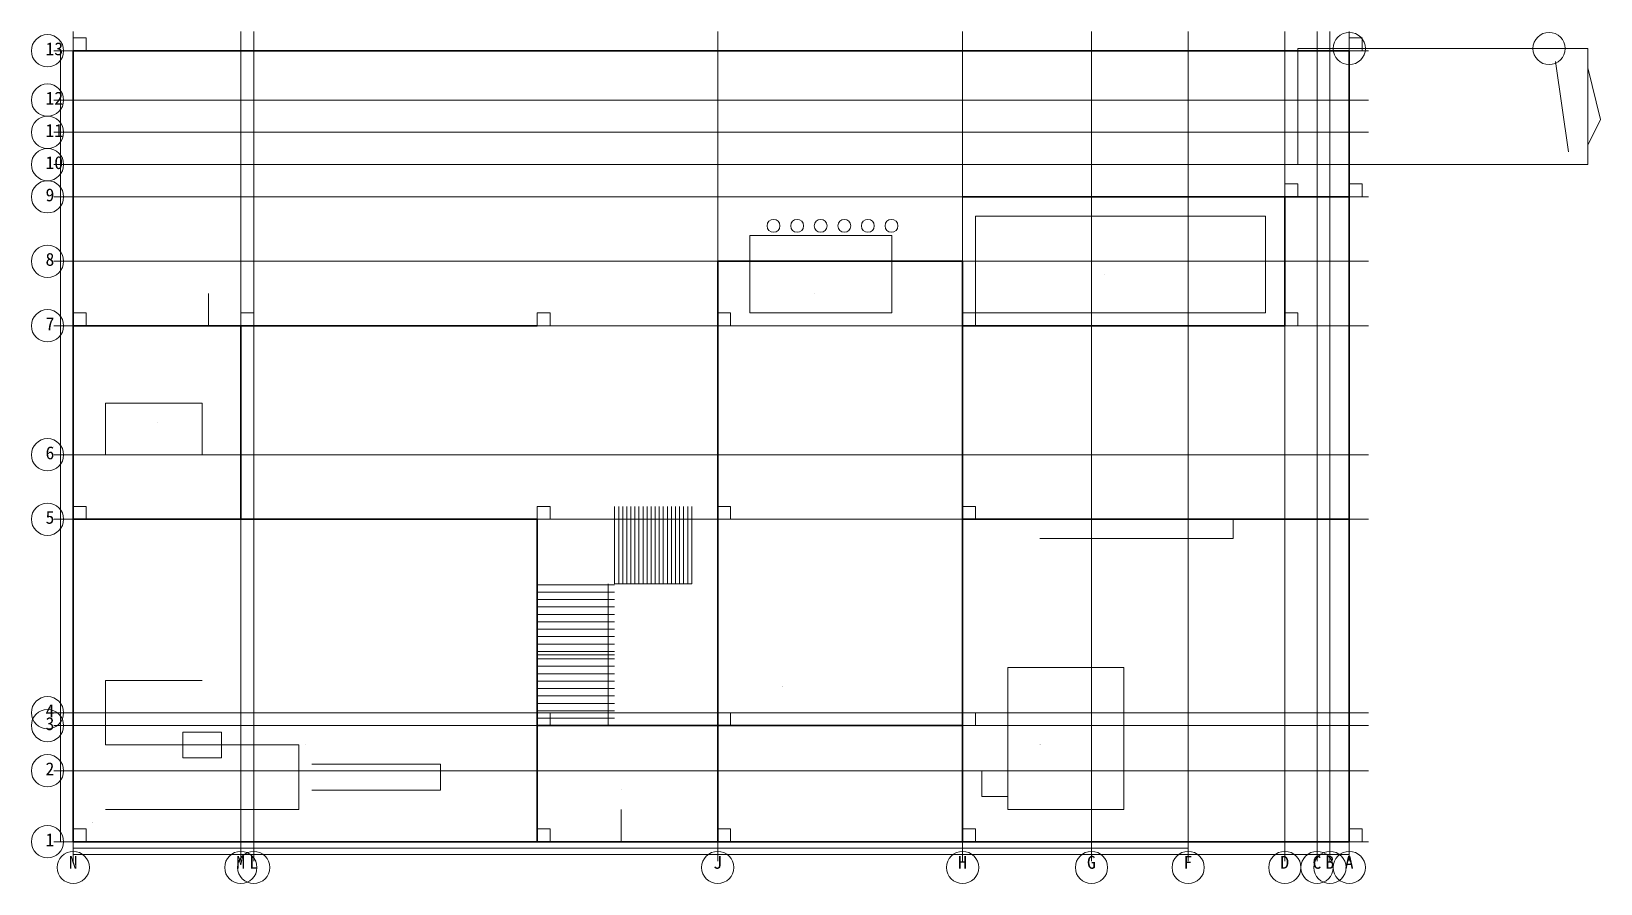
# Model space of a CAD drawing. Extents: x -650 to 23700, y -650 to 12565.
import ezdxf

# ---------------------------------------------------------------- set-up
doc = ezdxf.new("R2010")
doc.units = 0
for name, color, linetype, lineweight in [('A-AXIS', 1, 'Continuous', 9), ('A-COLS', 8, 'CONTINUOUS', 13), ('A-DIM', 3, 'CONTINUOUS', 13), ('A-DOOR', 1, 'CONTINUOUS', 18), ('A-FURN', 6, 'CONTINUOUS', 13), ('A-STAI', 6, 'CONTINUOUS', 18), ('A-TEXT', 7, 'CONTINUOUS', 13), ('A-VEHI', 4, 'CONTINUOUS', 13), ('A-WALL', 7, 'CONTINUOUS', 30), ('A-WINDW', 4, 'CONTINUOUS', 13)]:
    doc.layers.add(name, color=color, linetype=linetype, lineweight=lineweight)

msp = doc.modelspace()

# ---------------------------------------------------------------- linework, layer by layer
at = {"layer": 'A-AXIS'}
for p, q in [((0, -300), (0, 12565)), ((2600, -300), (2600, 12565)), ((2800, -300), (2800, 12565)), ((10000, -300), (10000, 12565)), ((13800, -300), (13800, 12565)), ((15800, -300), (15800, 12565)), ((17300, -300), (17300, 12565)), ((18800, -300), (18800, 12565)), ((19300, -300), (19300, 12565)), ((19500, -300), (19500, 12565)), ((19800, -300), (19800, 12565)), ((-300, 12265), (20100, 12265)), ((-300, 11500), (20100, 11500)), ((-300, 11000), (20100, 11000)), ((-300, 10500), (20100, 10500)), ((-300, 10000), (20100, 10000)), ((-300, 9000), (20100, 9000)), ((-300, 8000), (20100, 8000)), ((-300, 6000), (20100, 6000)), ((-300, 5000), (20100, 5000)), ((-300, 2000), (20100, 2000)), ((-300, 1800), (20100, 1800)), ((-300, 1100), (20100, 1100)), ((-300, 0), (20100, 0))]:
    msp.add_line(p, q, dxfattribs=at)
for centre in [(-400, 12265), (-400, 11500), (-400, 11000), (-400, 10500), (-400, 10000), (-400, 9000), (-400, 8000), (-400, 6000), (-400, 5000), (-400, 2000), (-400, 1800), (-400, 1100), (-400, 0), (0, -400), (2600, -400), (2800, -400), (10000, -400), (13800, -400), (15800, -400), (17300, -400), (18800, -400), (19300, -400), (19500, -400), (19800, -400)]:
    msp.add_circle(centre, 250, dxfattribs=at)
at = {"layer": 'A-COLS'}
for p, q in [((200, 12465), (0, 12465)), ((0, 12465), (0, 12265)), ((200, 12265), (200, 12465)), ((20000, 12465), (19800, 12465)), ((19800, 12465), (19800, 12265)), ((20000, 12265), (20000, 12465)), ((0, 12265), (200, 12265)), ((19800, 12265), (20000, 12265)), ((19000, 10200), (18800, 10200)), ((18800, 10200), (18800, 10000)), ((18800, 10000), (19000, 10000)), ((19000, 10000), (19000, 10200)), ((20000, 10200), (19800, 10200)), ((19800, 10200), (19800, 10000)), ((19800, 10000), (20000, 10000)), ((20000, 10000), (20000, 10200)), ((200, 8200), (0, 8200)), ((0, 8200), (0, 8000)), ((200, 8000), (200, 8200)), ((2800, 8200), (2600, 8200)), ((2600, 8200), (2600, 8000)), ((2800, 8000), (2800, 8200)), ((7400, 8200), (7200, 8200)), ((7200, 8200), (7200, 8000)), ((7400, 8000), (7400, 8200)), ((10200, 8200), (10000, 8200)), ((10000, 8200), (10000, 8000)), ((10200, 8000), (10200, 8200)), ((14000, 8200), (13800, 8200)), ((13800, 8200), (13800, 8000)), ((14000, 8000), (14000, 8200)), ((19000, 8200), (18800, 8200)), ((18800, 8200), (18800, 8000)), ((19000, 8000), (19000, 8200)), ((0, 8000), (200, 8000)), ((2600, 8000), (2800, 8000)), ((7200, 8000), (7400, 8000)), ((10000, 8000), (10200, 8000)), ((13800, 8000), (14000, 8000)), ((18800, 8000), (19000, 8000)), ((200, 5200), (0, 5200)), ((0, 5200), (0, 5000)), ((200, 5000), (200, 5200)), ((7400, 5200), (7200, 5200)), ((7200, 5200), (7200, 5000)), ((7400, 5000), (7400, 5200)), ((10200, 5200), (10000, 5200)), ((10000, 5200), (10000, 5000)), ((10200, 5000), (10200, 5200)), ((14000, 5200), (13800, 5200)), ((13800, 5200), (13800, 5000)), ((14000, 5000), (14000, 5200)), ((0, 5000), (200, 5000)), ((7200, 5000), (7400, 5000)), ((10000, 5000), (10200, 5000)), ((13800, 5000), (14000, 5000)), ((7400, 2000), (7200, 2000)), ((7200, 2000), (7200, 1800)), ((7400, 1800), (7400, 2000)), ((10200, 2000), (10000, 2000)), ((10000, 2000), (10000, 1800)), ((10200, 1800), (10200, 2000)), ((14000, 2000), (13800, 2000)), ((13800, 2000), (13800, 1800)), ((14000, 1800), (14000, 2000)), ((7200, 1800), (7400, 1800)), ((10000, 1800), (10200, 1800)), ((13800, 1800), (14000, 1800)), ((200, 200), (0, 200)), ((0, 200), (0, 0)), ((0, 0), (200, 0)), ((200, 0), (200, 200)), ((7400, 200), (7200, 200)), ((7200, 200), (7200, 0)), ((7200, 0), (7400, 0)), ((7400, 0), (7400, 200)), ((10200, 200), (10000, 200)), ((10000, 200), (10000, 0)), ((10000, 0), (10200, 0)), ((10200, 0), (10200, 200)), ((14000, 200), (13800, 200)), ((13800, 200), (13800, 0)), ((13800, 0), (14000, 0)), ((14000, 0), (14000, 200)), ((20000, 200), (19800, 200)), ((19800, 200), (19800, 0)), ((19800, 0), (20000, 0)), ((20000, 0), (20000, 200))]:
    msp.add_line(p, q, dxfattribs=at)
at = {"layer": 'A-DIM'}
for p, q in [((-200, 0), (-200, 12265)), ((0, -100), (2600, -100)), ((0, -200), (19800, -200)), ((2600, -100), (2800, -100)), ((2800, -100), (10000, -100)), ((10000, -100), (13800, -100)), ((13800, -100), (15800, -100)), ((15800, -100), (17300, -100))]:
    msp.add_line(p, q, dxfattribs=at)
at = {"layer": 'A-DOOR'}
for p, q in [((17000, 10000), (17500, 10000)), ((18800, 9500), (18800, 10000)), ((10000, 8500), (10000, 9000)), ((2100, 8000), (2100, 8500)), ((16000, 8000), (16500, 8000)), ((2600, 5000), (2600, 5500)), ((13800, 3000), (13800, 3500)), ((8500, 0), (8500, 500))]:
    msp.add_line(p, q, dxfattribs=at)
at = {"layer": 'A-FURN'}
for p, q in [((18500, 9700), (14000, 9700)), ((14000, 9700), (14000, 8200)), ((18500, 8200), (18500, 9700)), ((12700, 9400), (10500, 9400)), ((10500, 9400), (10500, 8200)), ((12700, 8200), (12700, 9400)), ((10500, 8200), (12700, 8200)), ((14000, 8200), (18500, 8200)), ((2000, 6800), (500, 6800)), ((500, 6800), (500, 6000)), ((2000, 6000), (2000, 6800)), ((500, 6000), (2000, 6000)), ((18000, 5000), (15000, 5000)), ((18000, 4700), (18000, 5000)), ((15000, 4700), (18000, 4700)), ((16300, 2700), (14500, 2700)), ((14500, 2700), (14500, 500)), ((16300, 500), (16300, 2700)), ((500, 1500), (500, 2500)), ((500, 2500), (2000, 2500)), ((3500, 1500), (500, 1500)), ((2300, 1700), (1700, 1700)), ((1700, 1700), (1700, 1300)), ((2300, 1300), (2300, 1700)), ((3500, 500), (3500, 1500)), ((1700, 1300), (2300, 1300)), ((5700, 1200), (3700, 1200)), ((5700, 800), (5700, 1200)), ((14500, 1100), (14100, 1100)), ((14100, 1100), (14100, 700)), ((14500, 700), (14500, 1100)), ((3700, 800), (5700, 800)), ((500, 500), (3500, 500)), ((14100, 700), (14500, 700)), ((14500, 500), (16300, 500))]:
    msp.add_line(p, q, dxfattribs=at)
for centre in [(10866, 9550), (11232, 9550), (11598, 9550), (11964, 9550), (12330, 9550), (12696, 9550)]:
    msp.add_circle(centre, 100, dxfattribs=at)
at = {"layer": 'A-STAI'}
for p, q in [((8400, 4000), (8400, 5200)), ((8463, 4000), (8463, 5200)), ((8526, 4000), (8526, 5200)), ((8589, 4000), (8589, 5200)), ((8652, 4000), (8652, 5200)), ((8715, 4000), (8715, 5200)), ((8778, 4000), (8778, 5200)), ((8841, 4000), (8841, 5200)), ((8904, 4000), (8904, 5200)), ((8967, 4000), (8967, 5200)), ((9030, 4000), (9030, 5200)), ((9093, 4000), (9093, 5200)), ((9156, 4000), (9156, 5200)), ((9219, 4000), (9219, 5200)), ((9282, 4000), (9282, 5200)), ((9345, 4000), (9345, 5200)), ((9408, 4000), (9408, 5200)), ((9471, 4000), (9471, 5200)), ((9534, 4000), (9534, 5200)), ((9597, 4000), (9597, 5200)), ((7200, 3985), (8400, 3985)), ((8300, 1800), (8300, 4000)), ((8400, 4000), (9600, 4000)), ((7200, 3870), (8400, 3870)), ((7200, 3755), (8400, 3755)), ((7200, 3640), (8400, 3640)), ((7200, 3525), (8400, 3525)), ((7200, 3410), (8400, 3410)), ((7200, 3295), (8400, 3295)), ((7200, 3180), (8400, 3180)), ((7200, 3065), (8400, 3065)), ((7200, 2950), (8400, 2950)), ((7200, 2900), (8400, 2900)), ((7200, 2835), (8400, 2835)), ((7200, 2720), (8400, 2720)), ((7200, 2605), (8400, 2605)), ((7200, 2490), (8400, 2490)), ((7200, 2375), (8400, 2375)), ((7200, 2260), (8400, 2260)), ((7200, 2145), (8400, 2145)), ((7200, 2030), (8400, 2030)), ((7200, 1915), (8400, 1915)), ((7200, 1800), (8400, 1800))]:
    msp.add_line(p, q, dxfattribs=at)
at = {"layer": 'A-VEHI'}
for p, q in [((23500, 12300), (19000, 12300)), ((19000, 12300), (19000, 10500)), ((23500, 10500), (23500, 12300)), ((23200, 10700), (23000, 12100)), ((23700, 11200), (23500, 12000)), ((23500, 10800), (23700, 11200)), ((19000, 10500), (23500, 10500))]:
    msp.add_line(p, q, dxfattribs=at)
for centre in [(19800, 12300), (22900, 12300)]:
    msp.add_circle(centre, 250, dxfattribs=at)
at = {"layer": 'A-WALL'}
for p, q in [((19800, 12265), (0, 12265)), ((0, 12265), (0, 0)), ((18800, 12265), (19800, 12265)), ((19800, 0), (19800, 12265)), ((19800, 10000), (19800, 12265)), ((13800, 10000), (18800, 10000)), ((18800, 8000), (18800, 10000)), ((18800, 10000), (19800, 10000)), ((10000, 9000), (13800, 9000)), ((10000, 8000), (10000, 9000)), ((13800, 1800), (13800, 9000)), ((13800, 8000), (13800, 9000)), ((0, 8000), (2600, 8000)), ((2600, 8000), (2600, 5000)), ((2600, 8000), (7200, 8000)), ((10000, 1800), (10000, 8000)), ((13800, 8000), (18800, 8000)), ((0, 5000), (7200, 5000)), ((7200, 0), (7200, 5000)), ((13800, 0), (13800, 5000)), ((13800, 5000), (19800, 5000)), ((7200, 1800), (13800, 1800)), ((10000, 0), (10000, 1800)), ((0, 0), (19800, 0)), ((7200, 0), (10000, 0))]:
    msp.add_line(p, q, dxfattribs=at)
at = {"layer": 'A-WINDW'}
for p, q in [((500, 8000), (2000, 8000)), ((14500, 8000), (18000, 8000)), ((10000, 6000), (10000, 7500)), ((0, 500), (0, 4500)), ((1500, 0), (6500, 0)), ((14500, 0), (19000, 0))]:
    msp.add_line(p, q, dxfattribs=at)

# ---------------------------------------------------------------- texts
at = {"layer": 'A-TEXT'}
for s, height, p in [('13', 200, (-430, 12195)), ('12', 200, (-430, 11430)), ('车库', 4, (19497.2, 11200)), ('11', 200, (-430, 10930)), ('玄关', 3.5, (14997.5, 11000)), ('轿车', 3, (18997.9, 10800)), ('10', 200, (-430, 10430)), ('9', 200, (-430, 9930)), ('8', 200, (-430, 8930)), ('厨房', 4, (15997.2, 8800)), ('餐厅', 4, (11497.2, 8500)), ('L型操作台', 3, (15994.8, 8300)), ('7', 200, (-430, 7930)), ('书房', 4, (1297.2, 6500)), ('书桌', 3, (4797.9, 6500)), ('6', 200, (-430, 5930)), ('12265', 3.5, (-306.1, 6132)), ('5', 200, (-430, 4930)), ('楼梯间', 3.5, (10996.3, 2800)), ('客厅', 5, (3596.5, 2500)), ('卧室', 4, (14997.2, 2500)), ('U型楼梯', 3, (10995.8, 2400)), ('4', 200, (-430, 1930)), ('3', 200, (-430, 1730)), ('L型沙发', 3, (3595.8, 1500)), ('双人床', 3, (14996.9, 1500)), ('2', 200, (-430, 1030)), ('卫生间', 3.5, (8496.3, 800)), ('阳台', 3.5, (297.6, 300)), ('1', 200, (-430, -70)), ('N', 200, (-70, -420)), ('M', 200, (2530, -420)), ('L', 200, (2730, -420)), ('J', 200, (9930, -420)), ('H', 200, (13730, -420)), ('G', 200, (15730, -420)), ('F', 200, (17230, -420)), ('D', 200, (18730, -420)), ('C', 200, (19230, -420)), ('B', 200, (19430, -420)), ('A', 200, (19730, -420)), ('2600', 2.5, (1296.5, -250)), ('200', 2.5, (2697.4, -250)), ('7200', 2.5, (6396.5, -250)), ('19800', 3.5, (9893.9, -350)), ('3800', 2.5, (11896.5, -250)), ('2000', 2.5, (14796.5, -250)), ('1500', 2.5, (16546.5, -250))]:
    msp.add_text(s, height=height, dxfattribs=at).set_placement(p)

doc.saveas('drawing.dxf')
